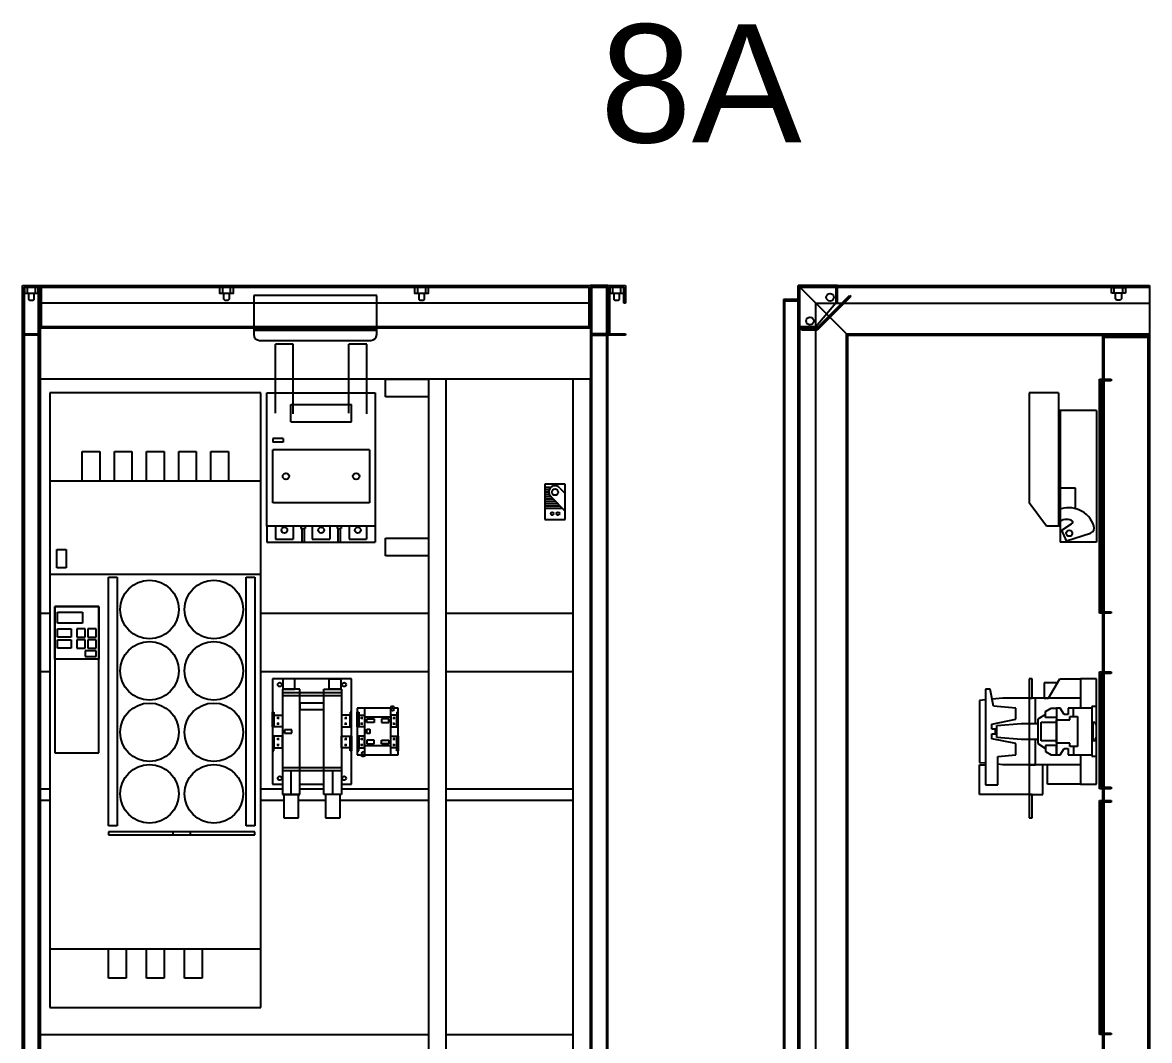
# Model space of a CAD drawing. Header units: millimetres. Extents: x 3151 to 30896, y 1337 to 7086.
# Drawn here: x 14421 to 16346, y 2247 to 3986 of the extents above; entities that cross this region are included whole.
import ezdxf

# ---------------------------------------------------------------- set-up
doc = ezdxf.new("R2010")
doc.units = ezdxf.units.MM
doc.styles.get("Standard").update_dxf_attribs({"font": 'arial.ttf'})

msp = doc.modelspace()

# ---------------------------------------------------------------- hatches: boundary and pattern name
for points in [[(15776.2, 3463.7), (15776.2, 3466.3), (15748.9, 3466.3), (15748.9, 3534), (15810.6, 3534), (15810.6, 3506.7), (15813.2, 3506.7), (15813.2, 3536.7), (15746.2, 3536.7), (15746.2, 3463.7)], [(15778.7, 3460.5), (15752.6, 3460.5), (15752.6, 3463.2), (15777.6, 3463.2), (15834.1, 3519.8), (15836, 3517.9)], [(16260.7, 3376.7), (16280.7, 3376.7), (16280.7, 3374), (16263.4, 3374), (16263.4, 2979.3), (16280.7, 2979.3), (16280.7, 2976.7), (16260.7, 2976.7)], [(16260.7, 2876.7), (16280.7, 2876.7), (16280.7, 2874), (16263.4, 2874), (16263.4, 2679.3), (16280.7, 2679.3), (16280.7, 2676.7), (16260.7, 2676.7)], [(16260.7, 2656.7), (16280.7, 2656.7), (16280.7, 2654), (16263.4, 2654), (16263.4, 2259.3), (16280.7, 2259.3), (16280.7, 2256.7), (16260.7, 2256.7)]]:
    msp.add_hatch(color=7).paths.add_polyline_path(points)

# ---------------------------------------------------------------- linework, layer by layer
at = {"color": 7}
for p, q in [((14421.2, 1336.7), (14421.2, 3536.7)), ((14421.2, 3536.7), (14451.2, 3536.7)), ((14421.2, 3451.7), (14421.2, 3536.7)), ((14421.2, 3536.7), (14451.2, 3536.7)), ((14448.6, 3534), (14423.9, 3534)), ((14423.9, 3534), (14423.9, 1339.3)), ((14448.6, 3534), (14423.9, 3534)), ((14423.9, 3534), (14423.9, 3454.3)), ((14448.6, 1339.3), (14448.6, 3534)), ((14448.6, 3506.7), (14448.6, 3534)), ((14451.2, 3536.7), (14451.2, 1336.7)), ((14451.2, 3463.7), (14451.2, 3536.7)), ((14451.2, 3536.7), (15391.2, 3536.7)), ((14451.2, 3536.7), (14451.2, 3506.7)), ((14453.9, 3534), (15388.6, 3534)), ((14453.9, 3466.3), (14453.9, 3534)), ((15388.6, 3534), (15388.6, 3466.3)), ((15421.2, 3536.7), (15391.2, 3536.7)), ((15391.2, 3536.7), (15391.2, 1336.7)), ((15391.2, 3536.7), (15391.2, 3463.7)), ((15421.2, 3536.7), (15391.2, 3536.7)), ((15391.2, 3536.7), (15391.2, 3506.7)), ((15393.9, 3534), (15418.6, 3534)), ((15393.9, 1339.3), (15393.9, 3534)), ((15393.9, 3506.7), (15393.9, 3534)), ((15393.9, 3534), (15418.6, 3534)), ((15418.6, 3534), (15418.6, 1339.3)), ((15418.6, 3534), (15418.6, 3454.3)), ((15421.2, 1336.7), (15421.2, 3536.7)), ((15421.2, 3451.7), (15421.2, 3536.7)), ((15421.2, 3451.7), (15421.2, 3536.7)), ((15421.2, 3536.7), (15451.2, 3536.7)), ((15448.6, 3534), (15423.9, 3534)), ((15423.9, 3534), (15423.9, 3454.3)), ((15448.6, 3506.7), (15448.6, 3534)), ((15451.2, 3536.7), (15451.2, 3506.7)), ((15746.2, 3536.7), (15831.2, 3451.7)), ((15746.2, 1336.7), (15746.2, 3536.7)), ((15746.2, 3536.7), (16346.2, 3536.7)), ((15813.2, 3536.7), (15746.2, 3536.7)), ((15746.2, 3536.7), (15746.2, 3463.7)), ((15746.2, 3534), (16346.2, 3534)), ((15748.9, 1336.7), (15748.9, 3536.7)), ((15748.9, 3466.3), (15748.9, 3534)), ((15748.9, 3534), (15810.6, 3534)), ((15810.6, 3534), (15810.6, 3506.7)), ((15813.2, 3506.7), (15813.2, 3536.7)), ((16276.2, 3536.7), (16346.2, 3536.7)), ((16281.3, 3533.7), (16305.1, 3533.7)), ((16281.3, 3523.7), (16281.3, 3533.7)), ((16305.1, 3523.7), (16281.3, 3523.7)), ((16286.2, 3523.7), (16286.2, 3533.7)), ((16286.2, 3533.7), (16300.2, 3533.7)), ((16300.2, 3523.7), (16286.2, 3523.7)), ((16288.2, 3533.7), (16288.2, 3536.7)), ((16288.2, 3513.8), (16288.2, 3523.7)), ((16298.2, 3536.7), (16298.2, 3533.7)), ((16298.2, 3523.7), (16298.2, 3513.8)), ((16300.2, 3533.7), (16300.2, 3523.7)), ((16305.1, 3533.7), (16305.1, 3523.7)), ((16346.2, 3536.7), (16346.2, 1336.7)), ((14451.2, 3506.7), (14448.6, 3506.7)), ((15388.6, 3506.7), (14453.9, 3506.7)), ((15026.2, 3519.5), (14816.2, 3519.5)), ((14816.2, 3519.5), (14816.2, 3460.5)), ((15026.2, 3460.5), (15026.2, 3519.5)), ((15391.2, 3506.7), (15393.9, 3506.7)), ((15451.2, 3506.7), (15448.6, 3506.7)), ((15746.2, 3512.8), (15721.2, 3512.8)), ((15721.2, 3512.8), (15721.2, 1399.8)), ((15723.2, 1401.8), (15723.2, 3510.8)), ((15723.2, 3510.8), (15746.2, 3510.8)), ((15746.2, 3510.8), (15746.2, 3512.8)), ((15746.2, 3510.8), (15746.2, 1401.8)), ((15776.2, 1366.7), (15776.2, 3506.7)), ((15776.2, 3506.7), (16346.2, 3506.7)), ((15810.6, 3506.7), (15776.2, 3466.3)), ((15777.6, 3463.2), (15834.1, 3519.8)), ((15836, 3517.9), (15778.7, 3460.5)), ((15810.6, 3506.7), (15813.2, 3506.7)), ((15834.1, 3519.8), (15836, 3517.9)), ((16290.2, 3511.8), (16288.2, 3513.8)), ((16296.2, 3511.8), (16290.2, 3511.8)), ((16298.2, 3513.8), (16296.2, 3511.8)), ((15388.6, 3466.3), (14453.9, 3466.3)), ((15776.2, 3466.3), (15748.9, 3466.3)), ((15776.2, 3463.7), (15776.2, 3466.3)), ((14451.2, 3451.7), (14421.2, 3451.7)), ((14423.9, 3454.3), (14451.2, 3454.3)), ((15391.2, 3463.7), (14451.2, 3463.7)), ((14451.2, 3454.3), (14451.2, 3451.7)), ((15026.2, 3460.5), (14816.2, 3460.5)), ((14816.2, 3460.5), (14816.2, 3453)), ((14816.2, 3460.5), (15026.2, 3460.5)), ((15026.2, 3453), (15026.2, 3460.5)), ((15391.2, 3454.3), (15391.2, 3451.7)), ((15418.6, 3454.3), (15391.2, 3454.3)), ((15391.2, 3451.7), (15421.2, 3451.7)), ((15451.2, 3451.7), (15421.2, 3451.7)), ((15423.9, 3454.3), (15451.2, 3454.3)), ((15451.2, 3454.3), (15451.2, 3451.7)), ((15746.2, 3463.7), (15776.2, 3463.7)), ((15752.6, 3460.5), (15752.6, 3463.2)), ((15752.6, 3463.2), (15777.6, 3463.2)), ((15778.7, 3460.5), (15752.6, 3460.5)), ((15828.6, 1419), (15828.6, 3454.3)), ((15828.6, 3454.3), (16346.2, 3454.3)), ((15831.2, 1421.7), (15831.2, 3451.7)), ((15831.2, 3451.7), (16346.2, 3451.7)), ((16346.2, 3451.2), (16266.2, 3451.2)), ((16266.2, 3451.2), (16266.2, 1422.2)), ((16268.9, 1422.2), (16268.9, 3451.2)), ((16268.9, 3448.5), (16343.6, 3448.5)), ((16343.6, 3451.2), (16343.6, 1422.2)), ((16346.2, 3451.2), (16346.2, 1422.2)), ((16346.2, 1422.2), (16346.2, 3451.2)), ((14826.2, 3443), (15016.2, 3443)), ((14883.6, 3436.6), (14853.2, 3436.6)), ((14853.2, 3318.8), (14853.2, 3436.6)), ((14883.6, 3317.6), (14883.6, 3436.6)), ((14978.7, 3318.9), (14978.7, 3436.7)), ((15009.1, 3436.7), (14978.7, 3436.7)), ((15009.1, 3317.7), (15009.1, 3436.7)), ((15391.2, 3376.7), (14451.2, 3376.7)), ((14451.2, 3376.7), (14451.2, 2976.7)), ((15041.3, 3376.7), (15114.9, 3376.7)), ((15041.3, 3346.7), (15041.3, 3376.7)), ((15114.9, 3376.7), (15114.9, 3346.7)), ((15144.9, 3376.7), (15114.9, 3376.7)), ((15114.9, 3376.7), (15114.9, 2179.2)), ((15144.9, 2179.2), (15144.9, 3376.7)), ((15391.2, 3376.7), (15361.2, 3376.7)), ((15361.2, 3376.7), (15361.2, 1779.2)), ((15391.2, 2976.7), (15391.2, 3376.7)), ((15391.2, 1779.2), (15391.2, 3376.7)), ((16260.7, 2976.7), (16260.7, 3376.7)), ((16260.7, 3376.7), (16280.7, 3376.7)), ((16280.7, 3374), (16263.4, 3374)), ((16263.4, 3374), (16263.4, 2979.3)), ((16280.7, 3376.7), (16280.7, 3374)), ((14828.1, 3353.3), (14468.1, 3353.3)), ((14468.1, 3353.3), (14468.1, 2303.3)), ((14828.1, 2303.3), (14828.1, 3353.3)), ((14838.7, 3353.3), (15023.7, 3353.3)), ((14838.7, 3125.3), (14838.7, 3353.3)), ((15023.7, 3353.3), (15023.7, 3125.3)), ((16140.7, 3353.3), (16140.7, 3165.3)), ((16190.7, 3353.3), (16140.7, 3353.3)), ((16190.7, 3353.3), (16190.7, 3125.3)), ((14879.6, 3333.7), (14982.9, 3333.7)), ((14879.6, 3303.7), (14879.6, 3333.7)), ((14982.9, 3303.7), (14982.9, 3333.7)), ((15114.9, 3346.7), (15041.3, 3346.7)), ((16255.7, 3323.3), (16190.7, 3323.3)), ((16193.7, 3323.3), (16193.7, 3098.3)), ((16255.7, 3323.3), (16255.7, 3098.3)), ((14879.6, 3303.7), (14982.9, 3303.7)), ((14866.7, 3275.3), (14848.7, 3275.3)), ((14848.7, 3275.3), (14848.7, 3269.3)), ((14866.7, 3275.3), (14866.7, 3269.3)), ((14523.1, 3203.3), (14523.1, 3253.3)), ((14523.1, 3253.3), (14553.1, 3253.3)), ((14553.1, 3253.3), (14553.1, 3203.3)), ((14578.1, 3203.3), (14578.1, 3253.3)), ((14578.1, 3253.3), (14608.1, 3253.3)), ((14608.1, 3253.3), (14608.1, 3203.3)), ((14633.1, 3203.3), (14633.1, 3253.3)), ((14633.1, 3253.3), (14663.1, 3253.3)), ((14663.1, 3253.3), (14663.1, 3203.3)), ((14688.1, 3203.3), (14688.1, 3253.3)), ((14688.1, 3253.3), (14718.1, 3253.3)), ((14718.1, 3253.3), (14718.1, 3203.3)), ((14743.1, 3203.3), (14743.1, 3253.3)), ((14743.1, 3253.3), (14773.1, 3253.3)), ((14773.1, 3253.3), (14773.1, 3203.3)), ((14866.7, 3269.3), (14848.7, 3269.3)), ((15013.7, 3256.3), (14848.7, 3256.3)), ((14848.7, 3165.3), (14848.7, 3256.3)), ((15013.7, 3256.3), (15013.7, 3165.3)), ((14468.1, 3203.3), (14828.1, 3203.3)), ((15348.3, 3197.2), (15313.3, 3197.2)), ((15313.3, 3197.2), (15313.3, 3137.2)), ((15348.3, 3137.2), (15348.3, 3197.2)), ((15313.3, 3192.4), (15324.3, 3192.4)), ((15313.3, 3188.4), (15321.1, 3188.4)), ((15313.3, 3184.4), (15320.1, 3184.4)), ((15313.3, 3180.4), (15320.6, 3180.4)), ((15313.3, 3176.4), (15323.1, 3176.4)), ((15339.1, 3190.6), (15348.3, 3181.5)), ((16219.8, 3190.5), (16193.7, 3190.5)), ((16219.8, 3155.5), (16219.8, 3190.5)), ((15013.7, 3165.3), (14848.7, 3165.3)), ((15313.3, 3172.4), (15327.2, 3172.4)), ((15313.3, 3168.4), (15331.2, 3168.4)), ((15313.3, 3164.4), (15335.2, 3164.4)), ((15313.3, 3160.4), (15339.2, 3160.4)), ((15324.2, 3175.5), (15348.3, 3151.4)), ((16170.3, 3125.3), (16140.7, 3165.3)), ((15313.3, 3156.4), (15343.2, 3156.4)), ((15023.7, 3125.3), (14838.7, 3125.3)), ((14838.7, 3125.3), (14838.7, 3098.3)), ((14853.5, 3125.3), (14853.5, 3103.3)), ((14883.5, 3125.3), (14883.5, 3103.3)), ((14896.8, 3125.3), (14896.8, 3121.8)), ((14896.8, 3121.8), (14903.8, 3121.8)), ((14898.3, 3121.8), (14898.3, 3098.3)), ((14902.3, 3121.8), (14902.3, 3098.3)), ((14903.8, 3125.3), (14903.8, 3121.8)), ((14916.2, 3125.3), (14916.2, 3103.3)), ((14946.2, 3125.3), (14946.2, 3103.3)), ((14958.5, 3125.3), (14958.5, 3121.8)), ((14958.5, 3121.8), (14965.5, 3121.8)), ((14960, 3121.8), (14960, 3098.3)), ((14964, 3121.8), (14964, 3098.3)), ((14965.5, 3125.3), (14965.5, 3121.8)), ((14978.9, 3125.3), (14978.9, 3103.3)), ((15008.9, 3125.3), (15008.9, 3103.3)), ((15023.7, 3125.3), (15023.7, 3098.3)), ((15313.3, 3137.2), (15348.3, 3137.2)), ((16193.7, 3125.3), (16170.3, 3125.3)), ((16196.3, 3118.9), (16213.3, 3129.5)), ((16204.6, 3100.5), (16196.3, 3118.9)), ((14853.5, 3103.3), (14883.5, 3103.3)), ((14916.2, 3103.3), (14946.2, 3103.3)), ((14978.9, 3103.3), (15008.9, 3103.3)), ((15041.3, 3105.1), (15114.9, 3105.1)), ((15041.3, 3075.1), (15041.3, 3105.1)), ((15114.9, 3105.1), (15114.9, 3075.1)), ((16204.6, 3100.5), (16245.4, 3113.7)), ((14480, 3085.5), (14495.8, 3085.5)), ((14480, 3054.1), (14480, 3085.5)), ((14495.8, 3085.5), (14495.8, 3054.1)), ((14838.7, 3098.3), (15023.7, 3098.3)), ((16255.7, 3098.3), (16193.7, 3098.3)), ((15114.9, 3075.1), (15041.3, 3075.1)), ((14468.1, 3043.3), (14828.1, 3043.3)), ((14495.8, 3054.1), (14480, 3054.1)), ((14568.1, 2613.3), (14568.1, 3038.3)), ((14568.1, 3038.3), (14583.1, 3038.3)), ((14583.1, 3038.3), (14583.1, 2613.3)), ((14803.1, 2613.3), (14803.1, 3038.3)), ((14803.1, 3038.3), (14818.1, 3038.3)), ((14818.1, 3038.3), (14818.1, 2613.3)), ((14551.8, 2988.1), (14476.2, 2988.1)), ((14476.2, 2988.1), (14476.2, 2738.1)), ((14476.2, 2988.1), (14551.8, 2988.1)), ((14476.2, 2898.3), (14476.2, 2988.1)), ((14551.8, 2738.1), (14551.8, 2988.1)), ((14551.8, 2988.1), (14551.8, 2898.3)), ((14451.2, 2976.7), (14468.1, 2976.7)), ((14480.9, 2978.6), (14523.4, 2978.6)), ((14480.9, 2959.7), (14480.9, 2978.6)), ((14523.4, 2978.6), (14523.4, 2959.7)), ((14828.1, 2976.7), (15114.9, 2976.7)), ((15144.9, 2976.7), (15361.2, 2976.7)), ((16280.7, 2976.7), (16260.7, 2976.7)), ((16263.4, 2979.3), (16280.7, 2979.3)), ((16280.7, 2979.3), (16280.7, 2976.7)), ((14523.4, 2959.7), (14480.9, 2959.7)), ((14480.9, 2950.3), (14504.5, 2950.3)), ((14480.9, 2936.1), (14480.9, 2950.3)), ((14504.5, 2950.3), (14504.5, 2936.1)), ((14528.1, 2950.3), (14514, 2950.3)), ((14514, 2950.3), (14514, 2936.1)), ((14528.1, 2936.1), (14528.1, 2950.3)), ((14547, 2950.3), (14532.9, 2950.3)), ((14532.9, 2950.3), (14532.9, 2936.1)), ((14547, 2936.1), (14547, 2950.3)), ((14504.5, 2936.1), (14480.9, 2936.1)), ((14480.9, 2931.4), (14504.5, 2931.4)), ((14480.9, 2917.2), (14480.9, 2931.4)), ((14504.5, 2931.4), (14504.5, 2917.2)), ((14514, 2936.1), (14528.1, 2936.1)), ((14528.1, 2931.4), (14514, 2931.4)), ((14514, 2931.4), (14514, 2917.2)), ((14528.1, 2917.2), (14528.1, 2931.4)), ((14532.9, 2936.1), (14547, 2936.1)), ((14547, 2931.4), (14532.9, 2931.4)), ((14532.9, 2931.4), (14532.9, 2917.2)), ((14547, 2917.2), (14547, 2931.4)), ((14504.5, 2917.2), (14480.9, 2917.2)), ((14514, 2917.2), (14528.1, 2917.2)), ((14547, 2912.5), (14528.1, 2912.5)), ((14528.1, 2912.5), (14528.1, 2903)), ((14532.9, 2917.2), (14547, 2917.2)), ((14547, 2903), (14547, 2912.5)), ((14551.8, 2898.3), (14476.2, 2898.3)), ((14528.1, 2903), (14547, 2903)), ((14468.1, 2876.7), (14451.2, 2876.7)), ((14451.2, 2876.7), (14451.2, 2676.7)), ((15114.9, 2876.7), (14828.1, 2876.7)), ((15361.2, 2876.7), (15144.9, 2876.7)), ((15391.2, 2676.7), (15391.2, 2876.7)), ((16260.7, 2676.7), (16260.7, 2876.7)), ((16260.7, 2876.7), (16280.7, 2876.7)), ((16280.7, 2874), (16263.4, 2874)), ((16263.4, 2874), (16263.4, 2679.3)), ((16280.7, 2876.7), (16280.7, 2874)), ((14983.1, 2864.8), (14848.1, 2864.8)), ((14848.1, 2864.8), (14848.1, 2684.8)), ((14886.1, 2864.8), (14866.1, 2864.8)), ((14866.1, 2864.8), (14866.1, 2847.3)), ((14886.1, 2847.3), (14886.1, 2864.8)), ((14945.1, 2847.3), (14945.1, 2864.8)), ((14945.1, 2864.8), (14965.1, 2864.8)), ((14965.1, 2864.8), (14965.1, 2847.3)), ((14983.1, 2684.8), (14983.1, 2864.8)), ((16140.7, 2864.8), (16140.7, 2627.3)), ((16145.7, 2864.8), (16140.7, 2864.8)), ((16140.7, 2864.8), (16140.7, 2831.5)), ((16145.7, 2831.5), (16145.7, 2864.8)), ((16188.9, 2857.7), (16166.6, 2857.7)), ((16166.6, 2857.7), (16166.6, 2831.5)), ((16173.9, 2831.5), (16193.3, 2864.8)), ((16193.3, 2864.8), (16228.7, 2864.8)), ((16255.7, 2864.8), (16228.7, 2864.8)), ((16228.7, 2864.8), (16228.7, 2814.8)), ((16255.7, 2684.8), (16255.7, 2864.8)), ((14895.1, 2847.3), (14865.1, 2847.3)), ((14865.1, 2847.3), (14865.1, 2667.3)), ((14865.1, 2841.2), (14966.1, 2841.2)), ((14865.1, 2836.2), (14966.1, 2836.2)), ((14866.1, 2847.3), (14886.1, 2847.3)), ((14895.1, 2667.3), (14895.1, 2847.3)), ((14936.1, 2667.3), (14936.1, 2847.3)), ((14936.1, 2847.3), (14966.1, 2847.3)), ((14965.1, 2847.3), (14945.1, 2847.3)), ((14966.1, 2847.3), (14966.1, 2667.3)), ((16074, 2846.9), (16065.9, 2846.9)), ((16065.9, 2846.9), (16065.9, 2683.6)), ((16079.8, 2818.2), (16074, 2846.9)), ((16096, 2831.5), (16077.5, 2829.7)), ((16140.7, 2831.5), (16096, 2831.5)), ((16151.8, 2831.5), (16140.7, 2831.5)), ((16140.7, 2831.5), (16140.7, 2718)), ((16140.7, 2831.5), (16145.7, 2831.5)), ((16228.7, 2831.5), (16151.8, 2831.5)), ((16151.8, 2788.6), (16151.8, 2831.5)), ((16166.6, 2831.5), (16173.9, 2831.5)), ((14936.1, 2823.3), (14895.1, 2823.3)), ((14895.1, 2823.3), (14895.1, 2812.3)), ((14895.1, 2812.3), (14936.1, 2812.3)), ((14936.1, 2812.3), (14936.1, 2823.3)), ((15005.6, 2814.8), (14993.1, 2814.8)), ((14993.1, 2814.8), (14993.1, 2734.8)), ((15050.6, 2814.8), (15005.6, 2814.8)), ((15005.6, 2814.8), (15005.6, 2734.8)), ((15050.6, 2734.8), (15050.6, 2814.8)), ((15063.1, 2814.8), (15057.4, 2814.8)), ((15063.1, 2734.8), (15063.1, 2814.8)), ((16065.9, 2828.6), (16056.1, 2827.7)), ((16056.1, 2827.7), (16056.1, 2721.8)), ((16117.8, 2814.6), (16079.8, 2818.2)), ((16117.8, 2795.5), (16117.8, 2814.6)), ((16168.7, 2808.9), (16178.2, 2814.8)), ((16178.2, 2814.8), (16187.7, 2814.8)), ((16187.7, 2814.8), (16187.7, 2798.5)), ((16187.7, 2814.8), (16187.7, 2814.8)), ((16193.7, 2814.8), (16187.7, 2814.8)), ((16187.7, 2814.8), (16187.7, 2734.8)), ((16200.5, 2803.7), (16193.7, 2814.8)), ((16247.7, 2814.8), (16207.4, 2814.8)), ((16207.4, 2814.8), (16207.4, 2803.7)), ((16216.7, 2800.3), (16216.7, 2814.8)), ((16247.7, 2817.3), (16247.7, 2732.3)), ((16255.7, 2817.3), (16247.7, 2817.3)), ((16255.7, 2786.3), (16255.7, 2817.3)), ((14848.1, 2782.8), (14848.1, 2807.8)), ((14848.1, 2807.8), (14850.6, 2807.8)), ((14850.6, 2807.8), (14850.6, 2782.8)), ((14850.6, 2782.8), (14850.6, 2802.8)), ((14850.6, 2802.8), (14865.1, 2802.8)), ((14859.8, 2797.7), (14855.8, 2797.7)), ((14857.8, 2799.7), (14857.8, 2795.7)), ((14865.1, 2802.8), (14865.1, 2782.8)), ((14980.6, 2802.8), (14966.1, 2802.8)), ((14966.1, 2802.8), (14966.1, 2782.8)), ((14971.3, 2797.7), (14975.3, 2797.7)), ((14973.3, 2799.7), (14973.3, 2795.7)), ((14983.1, 2807.8), (14980.6, 2807.8)), ((14980.6, 2807.8), (14980.6, 2782.8)), ((14980.6, 2782.8), (14980.6, 2802.8)), ((14983.1, 2782.8), (14983.1, 2807.8)), ((14993.1, 2782.8), (14993.1, 2807.8)), ((14993.1, 2807.8), (14995.6, 2807.8)), ((14995.6, 2807.8), (14995.6, 2782.8)), ((14995.6, 2782.8), (14995.6, 2802.8)), ((14995.6, 2802.8), (15005.6, 2802.8)), ((15002.6, 2797.7), (14998.6, 2797.7)), ((15000.6, 2799.7), (15000.6, 2795.7)), ((15005.6, 2802.8), (15005.6, 2782.8)), ((15050.6, 2799.1), (15005.6, 2799.1)), ((15009.3, 2790), (15009.3, 2796.1)), ((15009.3, 2796.1), (15021.8, 2796.1)), ((15021.8, 2796.1), (15021.8, 2790)), ((15046.9, 2796.1), (15034.4, 2796.1)), ((15034.4, 2796.1), (15034.4, 2790)), ((15046.9, 2790), (15046.9, 2796.1)), ((15060.6, 2802.8), (15050.6, 2802.8)), ((15050.6, 2802.8), (15050.6, 2782.8)), ((15053.6, 2797.7), (15057.6, 2797.7)), ((15055.6, 2799.7), (15055.6, 2795.7)), ((15063.1, 2807.8), (15060.6, 2807.8)), ((15060.6, 2807.8), (15060.6, 2782.8)), ((15060.6, 2782.8), (15060.6, 2802.8)), ((15063.1, 2782.8), (15063.1, 2807.8)), ((16076.8, 2787.4), (16117.8, 2795.5)), ((16168.7, 2803.7), (16155.7, 2795.6)), ((16155.7, 2795.6), (16155.7, 2754)), ((16168.7, 2798.5), (16168.7, 2808.9)), ((16187.7, 2798.5), (16168.7, 2798.5)), ((16187.7, 2754.7), (16187.7, 2794.8)), ((16187.7, 2794.8), (16210, 2794.8)), ((16207.4, 2803.7), (16200.5, 2803.7)), ((16210, 2794.8), (16210, 2800.3)), ((16210, 2800.3), (16223.3, 2800.3)), ((16223.3, 2800.3), (16223.3, 2749.2)), ((14850.6, 2782.8), (14848.1, 2782.8)), ((14865.1, 2782.8), (14850.6, 2782.8)), ((14859.8, 2788), (14855.8, 2788)), ((14857.8, 2786), (14857.8, 2790)), ((14881.3, 2777.8), (14868.8, 2777.8)), ((14868.8, 2777.8), (14868.8, 2771.7)), ((14881.3, 2771.7), (14881.3, 2777.8)), ((14966.1, 2782.8), (14980.6, 2782.8)), ((14971.3, 2788), (14975.3, 2788)), ((14973.3, 2786), (14973.3, 2790)), ((14980.6, 2782.8), (14983.1, 2782.8)), ((14995.6, 2782.8), (14993.1, 2782.8)), ((15005.6, 2782.8), (14995.6, 2782.8)), ((15002.6, 2788), (14998.6, 2788)), ((15000.6, 2786), (15000.6, 2790)), ((15021.8, 2790), (15009.3, 2790)), ((15009.3, 2778.5), (15014.4, 2778.5)), ((15009.3, 2771.1), (15009.3, 2778.5)), ((15014.4, 2778.5), (15014.4, 2771.1)), ((15034.4, 2790), (15046.9, 2790)), ((15050.6, 2782.8), (15060.6, 2782.8)), ((15053.6, 2788), (15057.6, 2788)), ((15055.6, 2786), (15055.6, 2790)), ((15060.6, 2782.8), (15063.1, 2782.8)), ((16076.8, 2778.9), (16076.8, 2787.4)), ((16083, 2778.9), (16076.8, 2778.9)), ((16083, 2770.6), (16083, 2778.9)), ((16085.6, 2784.9), (16127, 2788.6)), ((16085.6, 2764.7), (16085.6, 2784.9)), ((16127, 2788.6), (16155.7, 2788.6)), ((16161.2, 2758.6), (16161.2, 2790.9)), ((16161.2, 2790.9), (16187.7, 2790.9)), ((16187.7, 2790.9), (16187.7, 2758.6)), ((16250.3, 2758.8), (16250.3, 2790.8)), ((16250.3, 2790.8), (16252.7, 2790.8)), ((16252.7, 2790.8), (16254.7, 2786.3)), ((16254.7, 2786.3), (16255.7, 2786.3)), ((14850.6, 2766.7), (14848.1, 2766.7)), ((14848.1, 2766.7), (14848.1, 2741.7)), ((14865.1, 2766.7), (14850.6, 2766.7)), ((14850.6, 2766.7), (14850.6, 2746.7)), ((14850.6, 2741.7), (14850.6, 2766.7)), ((14859.8, 2761.6), (14855.8, 2761.6)), ((14857.8, 2763.6), (14857.8, 2759.6)), ((14857.8, 2749.8), (14857.8, 2753.8)), ((14865.1, 2746.7), (14865.1, 2766.7)), ((14868.8, 2771.7), (14881.3, 2771.7)), ((14966.1, 2766.7), (14980.6, 2766.7)), ((14966.1, 2746.7), (14966.1, 2766.7)), ((14971.3, 2761.6), (14975.3, 2761.6)), ((14973.3, 2763.6), (14973.3, 2759.6)), ((14973.3, 2749.8), (14973.3, 2753.8)), ((14980.6, 2766.7), (14980.6, 2746.7)), ((14980.6, 2766.7), (14983.1, 2766.7)), ((14980.6, 2741.7), (14980.6, 2766.7)), ((14983.1, 2766.7), (14983.1, 2741.7)), ((14995.6, 2766.7), (14993.1, 2766.7)), ((14993.1, 2766.7), (14993.1, 2741.7)), ((14995.6, 2741.7), (14995.6, 2766.7)), ((15005.6, 2766.7), (14995.6, 2766.7)), ((14995.6, 2766.7), (14995.6, 2746.7)), ((15002.6, 2761.6), (14998.6, 2761.6)), ((15000.6, 2763.6), (15000.6, 2759.6)), ((15000.6, 2749.8), (15000.6, 2753.8)), ((15005.6, 2746.7), (15005.6, 2766.7)), ((15014.4, 2771.1), (15009.3, 2771.1)), ((15021.8, 2759.6), (15009.3, 2759.6)), ((15009.3, 2759.6), (15009.3, 2753.4)), ((15009.3, 2753.4), (15021.8, 2753.4)), ((15021.8, 2753.4), (15021.8, 2759.6)), ((15034.4, 2759.6), (15046.9, 2759.6)), ((15034.4, 2753.4), (15034.4, 2759.6)), ((15046.9, 2753.4), (15034.4, 2753.4)), ((15046.9, 2759.6), (15046.9, 2753.4)), ((15050.6, 2766.7), (15060.6, 2766.7)), ((15050.6, 2746.7), (15050.6, 2766.7)), ((15053.6, 2761.6), (15057.6, 2761.6)), ((15055.6, 2763.6), (15055.6, 2759.6)), ((15055.6, 2749.8), (15055.6, 2753.8)), ((15060.6, 2766.7), (15060.6, 2746.7)), ((15060.6, 2766.7), (15063.1, 2766.7)), ((15060.6, 2741.7), (15060.6, 2766.7)), ((15063.1, 2766.7), (15063.1, 2741.7)), ((16076.8, 2762.2), (16076.8, 2770.6)), ((16076.8, 2770.6), (16083, 2770.6)), ((16117.8, 2754), (16076.8, 2762.2)), ((16127, 2760.9), (16085.6, 2764.7)), ((16117.8, 2735), (16117.8, 2754)), ((16155.7, 2760.9), (16127, 2760.9)), ((16151.8, 2718), (16151.8, 2760.9)), ((16155.7, 2754), (16168.7, 2745.8)), ((16187.7, 2758.6), (16161.2, 2758.6)), ((16210, 2754.7), (16187.7, 2754.7)), ((16210, 2749.2), (16210, 2754.7)), ((16253.7, 2758.8), (16250.3, 2758.8)), ((16255.7, 2763.3), (16253.7, 2763.3)), ((16253.7, 2763.3), (16253.7, 2758.8)), ((16255.7, 2732.3), (16255.7, 2763.3)), ((14476.2, 2738.1), (14551.8, 2738.1)), ((14848.1, 2741.7), (14850.6, 2741.7)), ((14850.6, 2746.7), (14865.1, 2746.7)), ((14859.8, 2751.8), (14855.8, 2751.8)), ((14980.6, 2746.7), (14966.1, 2746.7)), ((14971.3, 2751.8), (14975.3, 2751.8)), ((14983.1, 2741.7), (14980.6, 2741.7)), ((14993.1, 2741.7), (14995.6, 2741.7)), ((14993.1, 2734.8), (14998.8, 2734.8)), ((14995.6, 2746.7), (15005.6, 2746.7)), ((15002.6, 2751.8), (14998.6, 2751.8)), ((15050.6, 2750.4), (15005.6, 2750.4)), ((15005.6, 2734.8), (15050.6, 2734.8)), ((15060.6, 2746.7), (15050.6, 2746.7)), ((15050.6, 2734.8), (15063.1, 2734.8)), ((15050.6, 2734.8), (15063.1, 2734.8)), ((15053.6, 2751.8), (15057.6, 2751.8)), ((15063.1, 2741.7), (15060.6, 2741.7)), ((16087, 2732.2), (16117.8, 2735)), ((16187.7, 2751), (16168.7, 2751)), ((16168.7, 2751), (16168.7, 2740.7)), ((16168.7, 2740.7), (16178.2, 2734.8)), ((16178.2, 2734.8), (16187.7, 2734.8)), ((16187.7, 2734.8), (16187.7, 2751)), ((16187.7, 2734.8), (16187.7, 2734.8)), ((16187.7, 2734.8), (16193.7, 2734.8)), ((16193.7, 2734.8), (16200.5, 2745.8)), ((16200.5, 2745.8), (16207.4, 2745.8)), ((16207.4, 2745.8), (16207.4, 2734.8)), ((16207.4, 2734.8), (16247.7, 2734.8)), ((16223.3, 2749.2), (16210, 2749.2)), ((16216.7, 2749.2), (16216.7, 2734.8)), ((16228.7, 2734.8), (16228.7, 2684.8)), ((16055.7, 2667.3), (16055.7, 2718)), ((16055.7, 2718), (16065.9, 2718)), ((16056.1, 2721.8), (16065.9, 2720.9)), ((16087, 2683.6), (16087, 2732.2)), ((16096, 2718), (16087, 2718.9)), ((16140.7, 2718), (16096, 2718)), ((16163.9, 2718), (16140.7, 2718)), ((16140.7, 2718), (16140.7, 2667.3)), ((16140.7, 2718), (16151.8, 2718)), ((16228.7, 2718), (16151.8, 2718)), ((16163.9, 2667.3), (16163.9, 2718)), ((16171.9, 2684.8), (16171.9, 2718)), ((16247.7, 2732.3), (16255.7, 2732.3)), ((14865.1, 2713.3), (14966.1, 2713.3)), ((14865.1, 2708.3), (14966.1, 2708.3)), ((14880.1, 2667.3), (14880.1, 2708.3)), ((14951.1, 2667.3), (14951.1, 2708.3)), ((14451.2, 2676.7), (14468.1, 2676.7)), ((14828.1, 2676.7), (14865.1, 2676.7)), ((14848.1, 2684.8), (14865.1, 2684.8)), ((14895.1, 2684.8), (14936.1, 2684.8)), ((14895.1, 2676.7), (14936.1, 2676.7)), ((14966.1, 2684.8), (14983.1, 2684.8)), ((14966.1, 2676.7), (15114.9, 2676.7)), ((15144.9, 2676.7), (15361.2, 2676.7)), ((16065.9, 2683.6), (16087, 2683.6)), ((16228.7, 2684.8), (16171.9, 2684.8)), ((16228.7, 2684.8), (16255.7, 2684.8)), ((16280.7, 2676.7), (16260.7, 2676.7)), ((16263.4, 2679.3), (16280.7, 2679.3)), ((16280.7, 2679.3), (16280.7, 2676.7)), ((14468.1, 2656.7), (14451.2, 2656.7)), ((14451.2, 2656.7), (14451.2, 2256.7)), ((14867.6, 2656.7), (14828.1, 2656.7)), ((14865.1, 2667.3), (14895.1, 2667.3)), ((14892.6, 2667.3), (14867.6, 2667.3)), ((14867.6, 2667.3), (14867.6, 2627.3)), ((14892.6, 2627.3), (14892.6, 2667.3)), ((14938.6, 2656.7), (14892.6, 2656.7)), ((14966.1, 2667.3), (14936.1, 2667.3)), ((14963.6, 2667.3), (14938.6, 2667.3)), ((14938.6, 2667.3), (14938.6, 2627.3)), ((14963.6, 2627.3), (14963.6, 2667.3)), ((15114.9, 2656.7), (14963.6, 2656.7)), ((15361.2, 2656.7), (15144.9, 2656.7)), ((15391.2, 2256.7), (15391.2, 2656.7)), ((16140.7, 2667.3), (16055.7, 2667.3)), ((16140.7, 2667.3), (16163.9, 2667.3)), ((16145.7, 2667.3), (16140.7, 2667.3)), ((16140.7, 2667.3), (16140.7, 2627.3)), ((16145.7, 2627.3), (16145.7, 2667.3)), ((16260.7, 2256.7), (16260.7, 2656.7)), ((16260.7, 2656.7), (16280.7, 2656.7)), ((16280.7, 2656.7), (16280.7, 2654)), ((16280.7, 2654), (16263.4, 2654)), ((16263.4, 2654), (16263.4, 2259.3)), ((14867.6, 2627.3), (14892.6, 2627.3)), ((14938.6, 2627.3), (14963.6, 2627.3)), ((16140.7, 2627.3), (16145.7, 2627.3)), ((14583.1, 2613.3), (14568.1, 2613.3)), ((14708.1, 2603.3), (14568.1, 2603.3)), ((14568.1, 2603.3), (14568.1, 2598.3)), ((14818.1, 2603.3), (14678.1, 2603.3)), ((14678.1, 2603.3), (14678.1, 2598.3)), ((14708.1, 2598.3), (14708.1, 2603.3)), ((14818.1, 2613.3), (14803.1, 2613.3)), ((14818.1, 2598.3), (14818.1, 2603.3)), ((14568.1, 2598.3), (14708.1, 2598.3)), ((14678.1, 2598.3), (14818.1, 2598.3)), ((14468.1, 2403.3), (14828.1, 2403.3)), ((14568.1, 2353.3), (14568.1, 2403.3)), ((14598.1, 2403.3), (14598.1, 2353.3)), ((14633.1, 2353.3), (14633.1, 2403.3)), ((14663.1, 2403.3), (14663.1, 2353.3)), ((14698.1, 2353.3), (14698.1, 2403.3)), ((14728.1, 2403.3), (14728.1, 2353.3)), ((14598.1, 2353.3), (14568.1, 2353.3)), ((14663.1, 2353.3), (14633.1, 2353.3)), ((14728.1, 2353.3), (14698.1, 2353.3)), ((14468.1, 2303.3), (14828.1, 2303.3)), ((14451.2, 2256.7), (15114.9, 2256.7)), ((15144.9, 2256.7), (15361.2, 2256.7)), ((16280.7, 2256.7), (16260.7, 2256.7)), ((16263.4, 2259.3), (16280.7, 2259.3)), ((16280.7, 2259.3), (16280.7, 2256.7))]:
    msp.add_line(p, q, dxfattribs=at)
for points in [[(14448.1, 3533.7), (14424.3, 3533.7), (14424.3, 3523.7), (14448.1, 3523.7)], [(14429.2, 3523.7), (14443.2, 3523.7), (14443.2, 3533.7), (14429.2, 3533.7)], [(14781.5, 3533.7), (14757.7, 3533.7), (14757.7, 3523.7), (14781.5, 3523.7)], [(14762.6, 3523.7), (14776.6, 3523.7), (14776.6, 3533.7), (14762.6, 3533.7)], [(15114.8, 3533.7), (15091, 3533.7), (15091, 3523.7), (15114.8, 3523.7)], [(15095.9, 3523.7), (15109.9, 3523.7), (15109.9, 3533.7), (15095.9, 3533.7)], [(15448.1, 3533.7), (15424.3, 3533.7), (15424.3, 3523.7), (15448.1, 3523.7)], [(15429.2, 3523.7), (15443.2, 3523.7), (15443.2, 3533.7), (15429.2, 3533.7)]]:
    msp.add_lwpolyline(points, close=True, dxfattribs=at)
for points in [[(14431.2, 3523.7), (14431.2, 3513.8), (14433.2, 3511.8), (14439.2, 3511.8), (14441.2, 3513.8), (14441.2, 3523.7)], [(14764.6, 3523.7), (14764.6, 3513.8), (14766.6, 3511.8), (14772.6, 3511.8), (14774.6, 3513.8), (14774.6, 3523.7)], [(15097.9, 3523.7), (15097.9, 3513.8), (15099.9, 3511.8), (15105.9, 3511.8), (15107.9, 3513.8), (15107.9, 3523.7)], [(15431.2, 3523.7), (15431.2, 3513.8), (15433.2, 3511.8), (15439.2, 3511.8), (15441.2, 3513.8), (15441.2, 3523.7)]]:
    msp.add_lwpolyline(points, dxfattribs=at)
at = {"color": 7, "linetype": 'Continuous'}
for centre in [(15800.7, 3516.7), (15800.7, 3516.7), (15766.2, 3476.2), (15766.2, 3476.2)]:
    msp.add_circle(centre, 6.5, dxfattribs=at)
at = {"color": 7}
for centre, radius in [((14871.2, 3210.8), 5.5), ((14991.2, 3210.8), 5.5), ((15330.8, 3183.8), 5.46), ((15325.8, 3147.2), 2.58), ((15335.8, 3147.2), 2.58), ((14868.5, 3118.8), 5), ((14931.2, 3118.8), 5), ((14993.9, 3118.8), 5), ((16209.3, 3113.5), 5.15), ((14638.1, 2983.3), 50), ((14748.1, 2983.3), 50), ((14638.1, 2878.3), 50), ((14748.1, 2878.3), 50), ((14860.6, 2854.8), 3.4), ((14970.6, 2854.8), 3.4), ((14638.1, 2773.3), 50), ((14748.1, 2773.3), 50), ((15053.1, 2812.3), 2.4), ((15003.1, 2737.3), 2.4), ((14638.1, 2668.3), 50), ((14748.1, 2668.3), 50), ((14860.6, 2694.8), 3.4), ((14970.6, 2694.8), 3.4)]:
    msp.add_circle(centre, radius, dxfattribs=at)
for centre, radius, start, end in [((14826.2, 3453), 10, 180, 270), ((15016.2, 3453), 10, 270, 0), ((15330.8, 3183.9), 10.7, 38.9347, 232.0042), ((16207.8, 3110.8), 46.2, 19.4407, 111.6367), ((16204.4, 3115.9), 21.1, 65.4, 130.4961), ((16212.1, 3132.2), 3, 294.3015, 69.2388), ((16241.9, 3123.1), 10, 290.7594, 18.4711), ((15053.1, 2812.3), 5, 30, 150), ((15003.1, 2737.3), 5, 210, 330)]:
    msp.add_arc(centre, radius, start, end, dxfattribs=at)

# ---------------------------------------------------------------- texts
msp.add_text('8A', height=201.81, dxfattribs=at).set_placement((15407.5, 3781.4))

doc.saveas('drawing.dxf')
